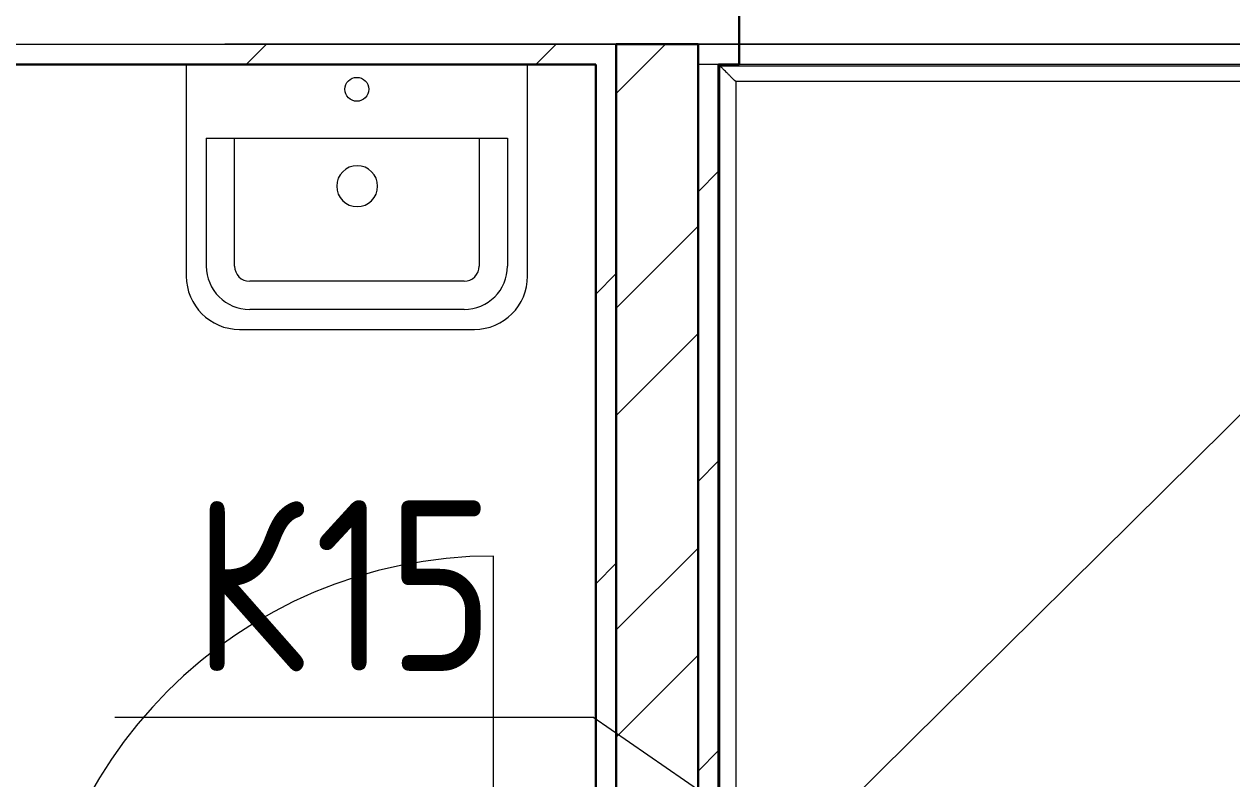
# Model space of a CAD drawing. Header units: millimetres. Extents: x -88595 to 880822, y -1054509 to -148035.
# Drawn here: x 199036 to 200805, y -269128 to -268023 of the extents above; entities that cross this region are included whole.
import ezdxf

# ---------------------------------------------------------------- set-up
doc = ezdxf.new("R2010")
doc.units = ezdxf.units.MM
doc.linetypes.add('ADSK_Линия сетки', pattern=[25, 20, -2.5, 0, -2.5])
for name, color, linetype, lineweight in [('Аннотация', 7, 'Continuous', 20), ('Двери', 7, 'Continuous', 9), ('Марки', 7, 'Continuous', 20), ('Обобщенные модели', 7, 'Continuous', 18), ('Оборудование', 7, 'Continuous', 18), ('Ограждение', 7, 'Continuous', 9), ('Оси', 7, 'Continuous', 9), ('Стены внутренние', 7, 'Continuous', 18), ('Стены наружные', 7, 'Continuous', 18), ('Стены штриховка', 7, 'Continuous', 9)]:
    doc.layers.add(name, color=color, linetype=linetype, lineweight=lineweight)
doc.styles.add('$1$GOST Common', font='GOST_Common.ttf', dxfattribs={"width": 0.9, "height": 250})

# ---------------------------------------------------------------- blocks, each defined once
blk = doc.blocks.new('$0$ADSK_M_Оборудование1 - ADSK_Марка_15-3198495-В_Координация_1 этаж ОВ3')
at = {"layer": 'Марки'}
blk.add_line((-3.5, 0), (3.5, 0), dxfattribs=at)
blk = doc.blocks.new('1 этаж')
at = {"layer": 'Ограждение'}
h = blk.add_hatch(dxfattribs=at)
h.set_pattern_fill('FP_34', color=256, style=0, pattern_type=2)
h.set_pattern_definition([(0, (215928.69, 665702.34), (190.5, 190.5), [95.25, -285.75]), (90, (215976.31, 665654.71), (-190.5, 190.5), [95.25, -285.75])])
h.paths.add_polyline_path([(236182.7, 654017.6), (236184.7, 654019.6), (236184.7, 660230.6), (236182.7, 660232.6), (236182.7, 654580.8)])
at = {"layer": 'Двери'}
blk.add_line((235852.7, 658850.1), (235852.7, 659512.6), dxfattribs=at)
blk.add_arc((235852.7, 658837.6), 675, 90, 180, dxfattribs=at)
at = {"layer": 'Обобщенные модели'}
for p, q in [((235402.7, 660232.6), (235402.7, 659922.6)), ((235902.7, 659922.6), (235902.7, 660232.6)), ((235432.1, 660124.6), (235432.1, 659937.4)), ((235432.1, 660124.6), (235873.3, 660124.6)), ((235473.4, 659937.4), (235473.4, 660124.6)), ((235832, 660124.6), (235832, 659937.4)), ((235873.3, 660124.6), (235873.3, 659937.4)), ((235809.7, 659915.2), (235495.7, 659915.2)), ((235809.7, 659873.9), (235495.7, 659873.9)), ((235480.7, 659844.6), (235652.8, 659844.6)), ((235652.8, 659844.6), (235824.8, 659844.6))]:
    blk.add_line(p, q, dxfattribs=at)
blk.add_circle((235652.7, 660196.3), 17.5, dxfattribs=at)
for centre, radius, start, end in [((235653.1, 660054.4), 30, 0, 180), ((235653.1, 660054.4), 30, 180, 0), ((235495.7, 659937.4), 63.6, 180, 270), ((235495.7, 659937.4), 22.3, 180, 270), ((235809.7, 659937.4), 63.6, 270, 0), ((235809.7, 659937.4), 22.3, 270, 0), ((235480.7, 659922.6), 78, 180, 270), ((235824.8, 659922.6), 78, 270, 0)]:
    blk.add_arc(centre, radius, start, end, dxfattribs=at)
at = {"layer": 'Ограждение'}
for p, q in [((236184.7, 654019.6), (236184.7, 660230.6)), ((236184.7, 660230.6), (238830.7, 660230.6)), ((236207.7, 660207.6), (236207.7, 654617.6)), ((238807.7, 660207.6), (236207.7, 660207.6))]:
    blk.add_line(p, q, dxfattribs=at)
blk.add_open_spline([(236207.7, 660207.6), (236205.7, 660209.7), (236202.7, 660212.6), (236198.9, 660216.4), (236196.6, 660218.7), (236194.9, 660220.4), (236193.3, 660222), (236191.8, 660223.5), (236190.4, 660224.9), (236189.1, 660226.2), (236187.7, 660227.6), (236186.4, 660228.9), (236185.1, 660230.2), (236184.7, 660230.6), (236184.7, 660230.6)], degree=3, knots=[0, 0, 0, 0, 0.166667, 0.25, 0.333333, 0.375, 0.416667, 0.5, 0.541667, 0.583333, 0.666667, 0.75, 0.833333, 1, 1, 1, 1], dxfattribs=at)
at = {"layer": 'Оси', "linetype": 'ADSK_Линия сетки', "ltscale": 100}
blk.add_line((252460, 660262.6), (175520.4, 660262.6), dxfattribs=at)
at = {"layer": 'Стены внутренние', "lineweight": 30}
blk.add_line((236212.7, 660262.6), (236212.7, 660812.6), dxfattribs=at)
at = {"layer": 'Стены наружные'}
for p, q in [((233417.7, 660262.6), (236032.7, 660262.6)), ((236152.7, 660262.6), (238862.7, 660262.6)), ((237912.7, 660232.6), (236212.7, 660232.6))]:
    blk.add_line(p, q, dxfattribs=at)
at = {"layer": 'Стены наружные', "linetype": 'Continuous', "lineweight": 9}
for p, q in [((235490.5, 660232.6), (235520.5, 660262.6)), ((235914.8, 660232.6), (235944.8, 660262.6)), ((236032.7, 660190.2), (236105.1, 660262.6)), ((236152.7, 660046.3), (236182.7, 660076.3)), ((236032.7, 659875.9), (236152.7, 659995.9)), ((236002.7, 659896.3), (236032.7, 659926.3)), ((236032.7, 659718.7), (236152.7, 659838.7)), ((236152.7, 659622), (236182.7, 659652)), ((236032.7, 659404.4), (236152.7, 659524.4)), ((236002.7, 659472), (236032.7, 659502)), ((236032.7, 659247.3), (236152.7, 659367.3)), ((236152.7, 659197.7), (236182.7, 659227.7))]:
    blk.add_line(p, q, dxfattribs=at)
at = {"layer": 'Стены наружные', "lineweight": 30}
for p, q in [((236032.7, 660262.6), (236032.7, 653987.6)), ((236152.7, 660262.6), (236032.7, 660262.6)), ((236152.7, 653987.6), (236152.7, 660262.6)), ((236212.7, 660232.6), (236212.7, 660262.6)), ((235132.7, 660232.6), (236002.7, 660232.6)), ((236002.7, 660232.6), (236002.7, 654017.6)), ((236182.7, 660232.6), (236212.7, 660232.6)), ((236182.7, 654017.6), (236182.7, 660232.6))]:
    blk.add_line(p, q, dxfattribs=at)
at = {"layer": 'Стены штриховка'}
blk.add_line((236182.7, 660232.6), (236152.7, 660232.6), dxfattribs=at)

msp = doc.modelspace()

# ---------------------------------------------------------------- linework, layer by layer
at = {"layer": 'Аннотация'}
msp.add_line((200240.7, -269165.9), (200935.6, -268478.1), dxfattribs=at)
at = {"layer": 'Марки'}
msp.add_line((200172.1, -269247.1), (199868.8, -269037.9), dxfattribs=at)

# ---------------------------------------------------------------- block references
at = {"layer": 'Марки', "xscale": 99.99999999999993, "yscale": 99.99999999999993, "zscale": 99.99999999999993}
msp.add_blockref('$0$ADSK_M_Оборудование1 - ADSK_Марка_15-3198495-В_Координация_1 этаж ОВ3', (199518.8, -269037.9), dxfattribs=at)
at = {"layer": 'Оборудование', "color": 5, "true_color": 0x0000ff}
msp.add_blockref('1 этаж', (-36129.5, -928314.5), dxfattribs=at)

# ---------------------------------------------------------------- texts
at = {"layer": 'Марки', "lineweight": 9, "char_height": 250, "attachment_point": 1, "style": '$1$GOST Common'}
for s, insert, width in [('\\fGOST Common|b0|i0|c204|p34|;\\W.9;К', (199282.2, -268720.1), 216.456), ('15', (199460.8, -268720.1), 331.899)]:
    msp.add_mtext(s, dxfattribs=dict(at, insert=insert, width=width))

doc.saveas('drawing.dxf')
